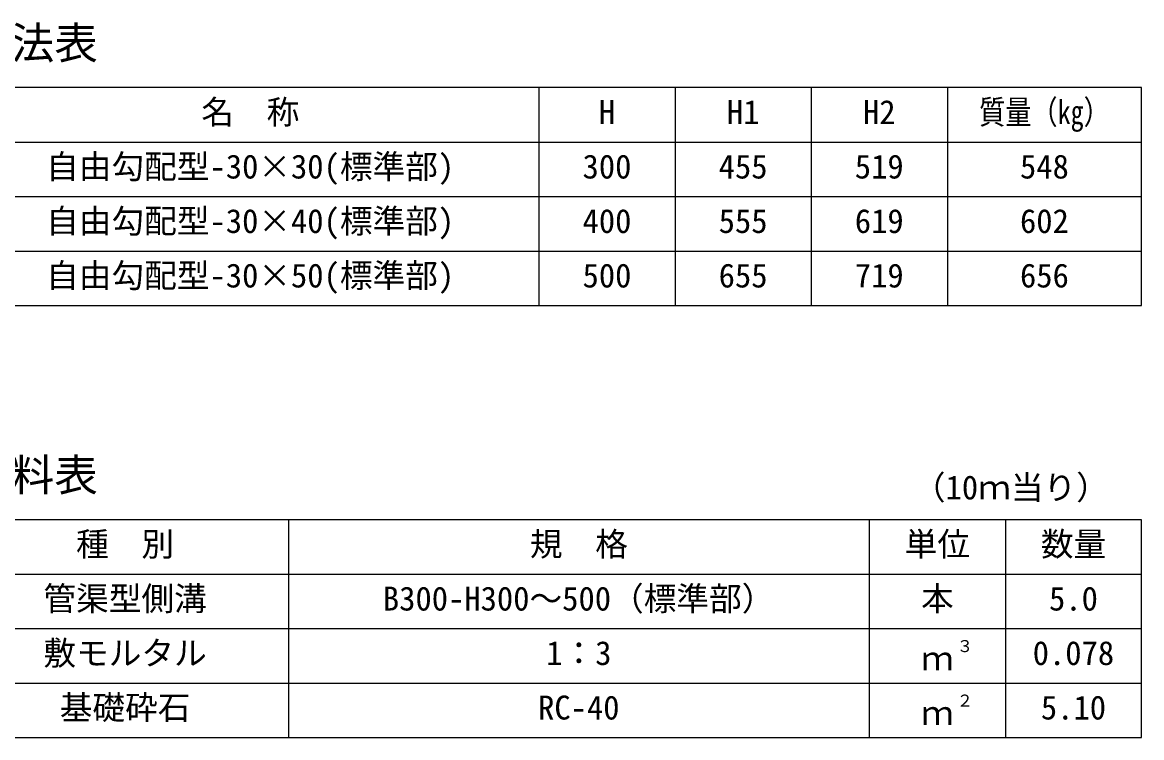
# Model space of a CAD drawing. Units: millimetres, scale not verified. Extents: x -12600 to 12600, y -5940 to 5940.
# Drawn here: x -11529 to -9988, y -4189 to -3204 of the extents above; entities that cross this region are included whole.
import ezdxf
from ezdxf.enums import TextEntityAlignment as Align

# ---------------------------------------------------------------- set-up
doc = ezdxf.new("R2010")
doc.units = ezdxf.units.MM
doc.header["$LTSCALE"] = 40
for name, color, linetype, lineweight in [('0-3_HYO', 3, 'Continuous', 25), ('0-4_HYO2', 4, 'Continuous', 25), ('0-7_TXT', 7, 'Continuous', 25)]:
    doc.layers.add(name, color=color, linetype=linetype, lineweight=lineweight)
doc.styles.add('ＭＳ ゴシック', font='')
doc.styles.get('ＭＳ ゴシック').set_extended_font_data('MS Gothic')

msp = doc.modelspace()

# ---------------------------------------------------------------- linework, layer by layer
at = {"layer": '0-3_HYO'}
for p, q in [((-10817.5, -3293.87), (-10817.5, -3593.87)), ((-10630, -3293.87), (-10630, -3593.87)), ((-10442.5, -3293.87), (-10442.5, -3593.87)), ((-10255, -3293.87), (-10255, -3593.87)), ((-11612.5, -3368.87), (-9987.5, -3368.87)), ((-11162.5, -3888.65), (-11162.5, -4188.65)), ((-10362.5, -3888.65), (-10362.5, -4188.65)), ((-10175, -3888.65), (-10175, -4188.65)), ((-11612.5, -3963.65), (-9987.5, -3963.65))]:
    msp.add_line(p, q, dxfattribs=at)
for points in [[(-11612.5, -3593.87), (-9987.5, -3593.87), (-9987.5, -3293.87), (-11612.5, -3293.87)], [(-11612.5, -4188.65), (-9987.5, -4188.65), (-9987.5, -3888.65), (-11612.5, -3888.65)]]:
    msp.add_lwpolyline(points, close=True, dxfattribs=at)
at = {"layer": '0-4_HYO2'}
for p, q in [((-11612.5, -3443.87), (-9987.5, -3443.87)), ((-11612.5, -3518.87), (-9987.5, -3518.87)), ((-11612.5, -4038.65), (-9987.5, -4038.65)), ((-11612.5, -4113.65), (-9987.5, -4113.65))]:
    msp.add_line(p, q, dxfattribs=at)

# ---------------------------------------------------------------- texts
at = {"layer": '0-7_TXT', "style": 'ＭＳ ゴシック'}
for s, height, p in [('寸法表', 43.99, (-11605, -3267.62)), ('名\u3000称', 32.99, (-11282.5, -3353.87)), ('H', 32.99, (-10735, -3353.87)), ('H1', 32.99, (-10558.75, -3353.87)), ('H2', 32.99, (-10371.25, -3353.87)), ('自由勾配型-30×30(標準部)', 32.99, (-11496.25, -3428.87)), ('300', 32.99, (-10757.5, -3428.87)), ('455', 32.99, (-10570, -3428.87)), ('519', 32.99, (-10382.5, -3428.87)), ('548', 32.99, (-10155, -3428.87)), ('自由勾配型-30×40(標準部)', 32.99, (-11496.25, -3503.87)), ('400', 32.99, (-10757.5, -3503.87)), ('555', 32.99, (-10570, -3503.87)), ('619', 32.99, (-10382.5, -3503.87)), ('602', 32.99, (-10155, -3503.87)), ('自由勾配型-30×50(標準部)', 32.99, (-11496.25, -3578.87)), ('500', 32.99, (-10757.5, -3578.87)), ('655', 32.99, (-10570, -3578.87)), ('719', 32.99, (-10382.5, -3578.87)), ('656', 32.99, (-10155, -3578.87)), ('材料表', 43.99, (-11605, -3862.4)), ('（10ｍ当り）', 32.99, (-10302.5, -3870.65)), ('種\u3000別', 32.99, (-11455, -3948.65)), ('規\u3000格', 32.99, (-10830, -3948.65)), ('単位', 32.99, (-10313.75, -3948.65)), ('数量', 32.99, (-10126.25, -3948.65)), ('管渠型側溝', 32.99, (-11500, -4023.65)), ('B300-H300～500（標準部）', 32.99, (-11032.5, -4023.65)), ('本', 32.99, (-10291.25, -4023.65)), ('5.0', 32.99, (-10115, -4023.65)), ('敷モルタル', 32.99, (-11500, -4098.65)), ('1：3', 32.99, (-10807.5, -4098.65)), ('３', 16.5, (-10242.09, -4075.87)), ('0.078', 32.99, (-10137.5, -4098.65)), ('ｍ', 32.99, (-10291.25, -4106.15)), ('基礎砕石', 32.99, (-11477.5, -4173.65)), ('RC-40', 32.99, (-10818.75, -4173.65)), ('２', 16.5, (-10242.09, -4150.87)), ('ｍ', 32.99, (-10291.25, -4181.15)), ('5.10', 32.99, (-10126.25, -4173.65))]:
    msp.add_text(s, height=height, dxfattribs=at).set_placement(p, align=Align.BOTTOM_LEFT)
at = {"layer": '0-7_TXT', "style": 'ＭＳ ゴシック', "width": 0.8}
msp.add_text('質量（kg）', height=32.99, dxfattribs=at).set_placement((-10211.25, -3353.87), align=Align.BOTTOM_LEFT)

doc.saveas('drawing.dxf')
